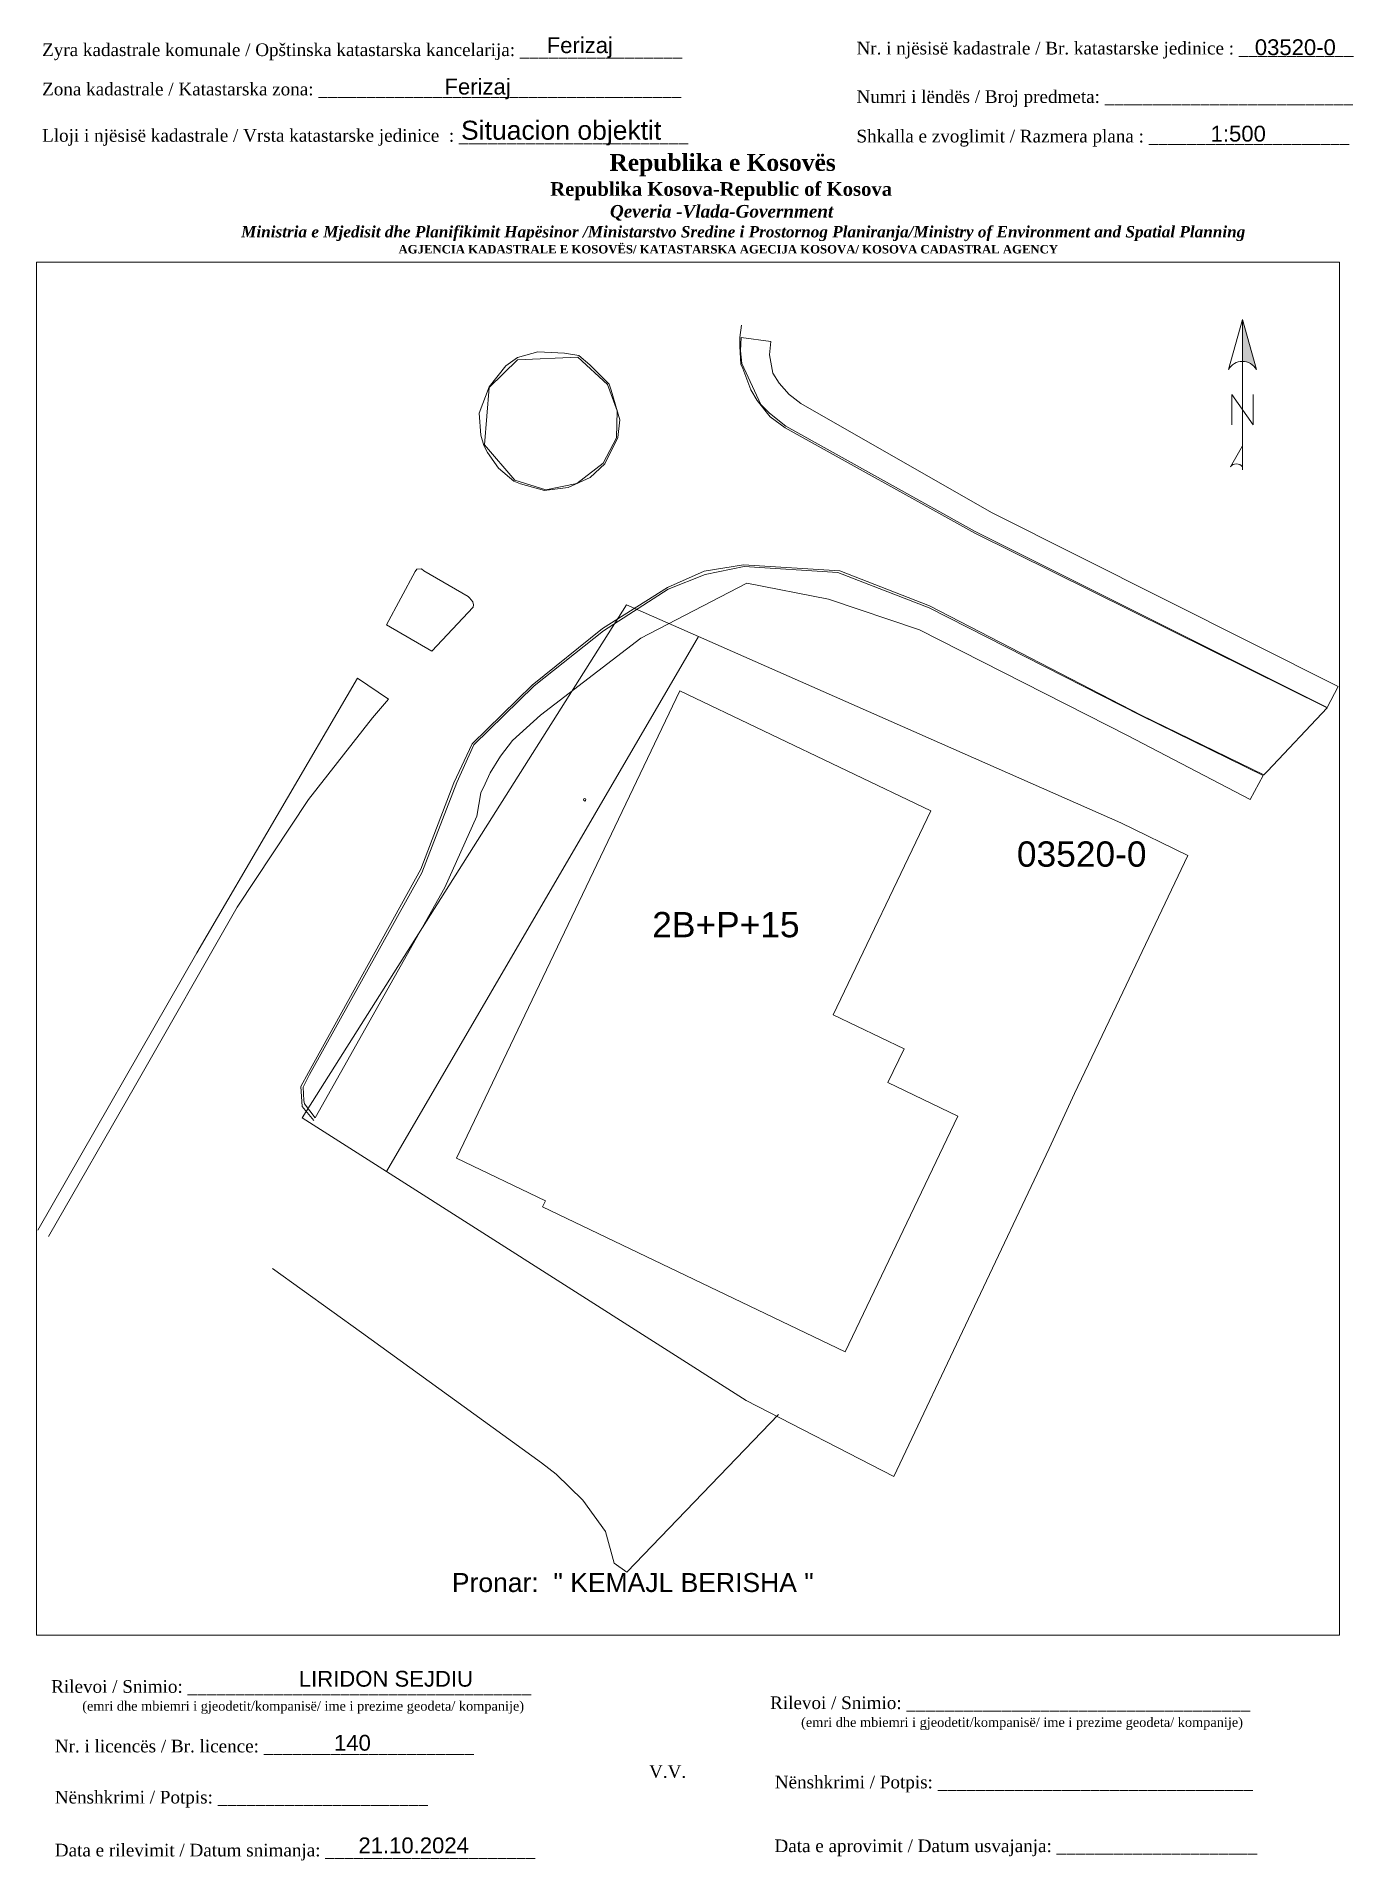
# Paper-space layout 'Urbanizem' of a CAD drawing. Header units: metres, sheet in millimetres. Extents: x 0 to 209, y 2 to 291.
# The model-space entities are those that its viewports show. They can reach past a viewport. Long polylines and large blocks are cut down to what shows.
import ezdxf

# ---------------------------------------------------------------- set-up
doc = ezdxf.new("R2010")
doc.units = ezdxf.units.M
doc.layers.get('0').update_dxf_attribs({"lineweight": 0})
for name, color, linetype, lineweight in [('asfalt', 252, 'Continuous', 0), ('Korniza e jashtme', 7, 'Continuous', 0), ('parcela', 7, 'Continuous', 0), ('perdhesa', 1, 'Continuous', 0), ('Puset fekali', 30, 'Continuous', 0)]:
    doc.layers.add(name, color=color, linetype=linetype, lineweight=lineweight)
doc.layers.add('rrethoj', color=7, linetype='Continuous', lineweight=0, true_color=0x00661a)
doc.layers.add('trotuar', color=7, linetype='Continuous', lineweight=0, true_color=0x6de98a)
doc.styles.get("Standard").update_dxf_attribs({"font": 'arial.ttf'})

# ---------------------------------------------------------------- blocks, each defined once
blk = doc.blocks.new('*U92')
at = {"linetype": 'ByBlock', "lineweight": -2}
blk.add_hatch(color=0, dxfattribs=at).paths.add_polyline_path([(0, 562), (0, 301, -0.269143), (87, 250)])
at = {"color": 0, "linetype": 'ByBlock', "lineweight": -2}
for points in [[(87, 250, 0.580323), (-87, 250), (0, 562), (87, 250), (0, 562), (0, 300)], [(0, -356, 0.5), (-75, -356), (0, -225)]]:
    blk.add_lwpolyline(points, format="xyb", dxfattribs=at)
for points in [[(0, -375), (0, 562)], [(-66, -94), (-66, 94), (66, -94), (66, 94)]]:
    blk.add_lwpolyline(points, dxfattribs=at)

msp = doc.modelspace()

# ---------------------------------------------------------------- linework, layer by layer
at = {"layer": 'asfalt', "elevation": 625.94, "flags": 128}
msp.add_lwpolyline([(7511795.11, 4693276.29), (7511788.24, 4693264.34)], dxfattribs=at)
at = {"layer": 'asfalt'}
for points in [[(7511884.37, 4693300.84, 625.79), (7511884.64, 4693301.12, 625.75), (7511889.37, 4693306.12, 625.87), (7511861.5, 4693319.95, 625.94), (7511846.49, 4693328.27, 625.92), (7511845.32, 4693329.13, 625.95), (7511844.29, 4693330.42, 625.95), (7511843.8, 4693331.27, 625.9), (7511843.16, 4693332.95, 625.91), (7511842.99, 4693333.31, 0), (7511842.92, 4693334.69, 625.94), (7511842.92, 4693335.41, 625.94), (7511843.05, 4693336.38, 625.98)], [(7511827.66, 4693323.35, 626.07), (7511829.34, 4693323.55, 626.05), (7511831.07, 4693324.33, 286.03), (7511832.24, 4693325.42, 0), (7511833.28, 4693327.49, 0), (7511833.43, 4693328.91, 626.03), (7511832.75, 4693331.25, 626.06), (7511832.57, 4693331.73, 0), (7511831.06, 4693333.25, 626.14), (7511830.19, 4693333.99, 0), (7511829.04, 4693334.17, 626.15), (7511826.93, 4693334.28, 626.12), (7511825.32, 4693333.82, 0), (7511824.42, 4693333.18, 626.1), (7511823.1, 4693331.51, 626.09), (7511822.3, 4693329.42, 626.08), (7511822.42, 4693327.7, 626.09), (7511822.66, 4693326.88, 0), (7511822.96, 4693326.31, 626.08), (7511823.83, 4693325.09, 626.09), (7511825.04, 4693324.05, 0), (7511825.56, 4693323.84, 626.08), (7511827.48, 4693323.31, 0), (7511827.66, 4693323.35, 626.07)], [(7511808.79, 4693277.29, 625.85), (7511817.69, 4693293.37, 625.93), (7511820.3, 4693300.2, 625.91), (7511821.74, 4693303.29, 625.89), (7511826.49, 4693307.93, 625.92), (7511832.05, 4693312.39, 625.96), (7511837.2, 4693315.64, 625.92), (7511840.1, 4693316.94, 625.91), (7511843.21, 4693317.43, 625.87), (7511850.82, 4693316.95, 625.83), (7511857.91, 4693314.2, 625.82), (7511874.67, 4693305.54, 625.82), (7511884.37, 4693300.84, 625.79)], [(7511821.83, 4693314.09, 626.05), (7511821.86, 4693314.28, 626.02), (7511821.81, 4693314.51, 626.05), (7511821.53, 4693314.83, 626.04), (7511821.43, 4693314.94, 626.05), (7511817.93, 4693316.97, 626.03), (7511817.74, 4693317.11, 626.03), (7511817.38, 4693317.08, 626.03), (7511817.24, 4693316.92, 626.03), (7511814.96, 4693312.68, 626.03), (7511818.55, 4693310.61, 626.02), (7511821.83, 4693314.09, 626.05)], [(7511787.38, 4693264.84, 625.75), (7511799.98, 4693286.75, 625.94), (7511812.67, 4693308.47, 626.01)], [(7511815.13, 4693306.81, 626.02), (7511812.67, 4693308.47, 626.01)], [(7511815.13, 4693306.81, 626.02), (7511813.86, 4693305.35, 626.04), (7511808.79, 4693298.89, 626.04), (7511803.15, 4693290.37, 625.98), (7511795.11, 4693276.29, 625.87)], [(7511809.21, 4693273.5, 625.83), (7511808.29, 4693274.6, 625.85), (7511808.2, 4693276.19, 625.85), (7511808.79, 4693277.29, 625.85)]]:
    msp.add_polyline3d(points, dxfattribs=at)
at = {"layer": 'parcela', "flags": 128}
for points in [[(7511839.64, 4693311.77), (7511814.97, 4693269.47), (7511808.3, 4693273.71), (7511819.59, 4693291.56), (7511833.95, 4693314.28), (7511839.64, 4693311.77)], [(7511814.97, 4693269.47), (7511839.64, 4693311.77), (7511841.45, 4693310.97), (7511873.05, 4693297.05), (7511878.34, 4693294.45), (7511872.94, 4693283.09), (7511869.39, 4693275.64), (7511867.39, 4693271.28), (7511855.09, 4693245.35), (7511843.41, 4693251.37), (7511814.97, 4693269.47)]]:
    msp.add_lwpolyline(points, dxfattribs=at)
at = {"layer": 'perdhesa', "flags": 128}
msp.add_lwpolyline([(7511838.18, 4693307.47), (7511858.03, 4693297.98), (7511850.31, 4693281.85), (7511855.91, 4693279.18), (7511854.63, 4693276.5), (7511860.17, 4693273.84), (7511851.26, 4693255.21), (7511827.31, 4693266.67), (7511827.55, 4693267.16), (7511820.51, 4693270.53)], close=True, dxfattribs=at)
at = {"layer": 'Puset fekali'}
msp.add_circle((7511830.65, 4693298.86, 622.23), 0.0965, dxfattribs=at)
at = {"layer": 'rrethoj', "elevation": 625.81, "flags": 128}
msp.add_lwpolyline([(7511805.96, 4693261.81), (7511812.98, 4693256.74), (7511827.24, 4693246.43), (7511828.38, 4693245.53), (7511830.5, 4693243.48), (7511832.29, 4693241), (7511832.98, 4693238.51), (7511833.97, 4693237.79), (7511845.98, 4693250.26)], dxfattribs=at)
at = {"layer": 'trotuar'}
for points in [[(7511889.37, 4693306.16, 626.02), (7511890.25, 4693307.81, 626.03), (7511862.81, 4693321.57, 626.11), (7511847.75, 4693330.18, 625.99), (7511847.02, 4693330.74, 626.02), (7511846.81, 4693330.91, 626.07), (7511846.03, 4693331.81, 626.26), (7511845.54, 4693332.58, 626.25), (7511845.26, 4693334.05, 626.11), (7511845.36, 4693335.09, 626.08), (7511843.03, 4693335.42, 626.27), (7511842.97, 4693334.36, 626.22), (7511843.08, 4693333.36, 626.08), (7511844.57, 4693330.12, 626.07), (7511845.27, 4693329.43, 625.98), (7511846.56, 4693328.4, 625.96), (7511861.54, 4693320.08, 626.09), (7511889.37, 4693306.16, 626.02)], [(7511832.12, 4693325.47, 626.13), (7511830.02, 4693323.87, 626.18), (7511827.57, 4693323.37, 626.18), (7511825.11, 4693324.12, 626.22), (7511822.73, 4693326.91, 626.21), (7511823.1, 4693331.45, 626.19), (7511825.34, 4693333.65, 626.2), (7511830.1, 4693333.86, 626.26), (7511832.45, 4693331.7, 626.19), (7511833.22, 4693329.61, 626.13), (7511833.16, 4693327.48, 626.16), (7511832.12, 4693325.47, 626.13)], [(7511809.33, 4693273.71, 625.87), (7511819.58, 4693291.92, 626), (7511822.12, 4693297.57, 625.98), (7511822.44, 4693299.41, 626), (7511822.78, 4693300.12, 625.99), (7511823.18, 4693301, 626), (7511823.98, 4693302.32, 625.99), (7511824.94, 4693303.54, 625.98), (7511827.16, 4693305.54, 626.01), (7511835.09, 4693311.65, 626.05), (7511843.46, 4693315.99, 0), (7511849.93, 4693314.72, 625.93), (7511857.12, 4693312.29, 625.91), (7511873.64, 4693303.91, 625.93), (7511883.29, 4693298.87, 625.87), (7511884.32, 4693300.78, 625.86), (7511874.64, 4693305.52, 625.9), (7511857.88, 4693314.04, 625.88), (7511850.68, 4693316.83, 625.93), (7511843.25, 4693317.3, 625.91), (7511840.17, 4693316.67, 625.95), (7511837.26, 4693315.5, 625.98), (7511832.14, 4693312.22, 626.03), (7511826.66, 4693307.86, 625.92), (7511821.88, 4693303.2, 625.95), (7511820.54, 4693300.22, 625.93), (7511817.77, 4693293.09, 626), (7511808.88, 4693277.15, 625.9), (7511808.39, 4693276.15, 625.87), (7511808.44, 4693275.08, 625.86), (7511808.48, 4693274.83, 625.86), (7511809.33, 4693273.71, 625.87)]]:
    msp.add_polyline3d(points, dxfattribs=at)

# ---------------------------------------------------------------- texts
at = {"layer": 'parcela'}
for s, p in [('03520-0', (7511864.83, 4693293.57)), ('2B+P+15', (7511835.99, 4693287.99))]:
    msp.add_text(s, height=2, dxfattribs=at).set_placement(p)

psp = doc.layouts.new('Urbanizem')

# ---------------------------------------------------------------- block references
at = {"xscale": 0.0254, "yscale": 0.0254, "zscale": 0.0254}
psp.add_blockref('*U92', (191.21, 231.59), dxfattribs=at)

# ---------------------------------------------------------------- texts
for s, height, p in [('03520-0', 2.5, (193.17, 287.65)), ('Ferizaj', 2.5, (64.98, 281.42)), ('1:500', 2.5, (186.18, 273.98)), ('Pronar:  ', 3, (66.15, 44.63)), ('LIRIDON SEJDIU', 2.5, (41.94, 29.66)), ('140', 2.5, (47.51, 19.54)), ('21.10.2024', 2.5, (51.37, 3.32))]:
    psp.add_text(s, height=height).set_placement(p)
at = {"color": 1}
psp.add_text('" KEMAJL BERISHA "', height=3, dxfattribs=at).set_placement((82.22, 44.63))
for s, insert, char_height, width, attachment_point in [('{\\fTimes New Roman|b0|i0|c0|p18;Zyra kadastrale komunale / Opštinska katastarska kancelarija: _________________}', (1.33, 289.5), 2, 100.6873, 1), ('Ferizaj', (86.39, 288.84), 2.5, 9.9735, 5), ('{\\fTimes New Roman|b0|i0|c0|p18;Nr. i njësisë kadastrale / Br. katastarske jedinice : ____________}', (130.16, 289.75), 2, 79.9484, 1), ('{\\fTimes New Roman|b0|i0|c0|p18;Zona kadastrale / Katastarska zona: ______________________________________}', (1.33, 283.28), 2, 100.6873, 1), ('{\\fTimes New Roman|b0|i0|c0|p18;Numri i lëndës / Broj predmeta: __________________________}', (130.16, 282.09), 2, 79.9484, 1), ('Situacion objektit', (83.44, 275.32), 3, 39.1059, 5), ('{\\fTimes New Roman|b0|i0|c0|p18;Lloji i njësisë kadastrale / Vrsta katastarske jedinice  : ________________________}', (1.33, 275.95), 2, 100.6873, 1), ('{\\fTimes New Roman|b0|i0|c0|p18;Shkalla e zvoglimit / Razmera plana : _____________________}', (130.16, 275.84), 2, 79.9484, 1), ('\\pi77.297;{\\fBook Antiqua|b1|i0|c0|p18;\\H1.333x;Republika e Kosovës\\fTimes New Roman|b1|i0|c0|p18;\\P\\pi67.927;\\fBook Antiqua|b1|i0|c0|p18;\\H0.8125x;Republika Kosova-Republic of Kosova\\fTimes New Roman|b1|i0|c0|p18;\\P\\pi77.378;\\fBook Antiqua|b1|i1|c0|p18;\\H0.9233x;Qeveria -Vlada-Government \\P\\pi13.032,l6,t23.033;\\fTimes New Roman|b1|i1|c0|p18;\\H0.9x;Ministria e Mjedisit dhe Planifikimit Hapësinor /Ministarstvo Sredine i Prostornog Planiranja/Ministry of Environment and Spatial Planning\\P\\pi43.931,l0,tz;\\fBook Antiqua|b1|i0|c0|p18;\\H0.7406x;AGJENCIA KADASTRALE E KOSOVËS/ KATASTARSKA AGECIJA KOSOVA/ KOSOVA CADASTRAL AGENCY}', (13.78, 272.01), 2, 191.8237, 1), ('{\\fTimes New Roman|b0|i0|c0|p18;Rilevoi / Snimio: ____________________________________\\P     \\H0.75x;(emri dhe mbiemri i gjeodetit/kompanisë/ ime i prezime geodeta/ kompanije)}', (40.74, 28.03), 2, 74.7958, 5), ('{\\fTimes New Roman|b0|i0|c0|p18;Rilevoi / Snimio: ____________________________________\\P     \\H0.75x;(emri dhe mbiemri i gjeodetit/kompanisë/ ime i prezime geodeta/ kompanije)}', (154.46, 25.46), 2, 74.7958, 5), ('{\\fTimes New Roman|b0|i0|c0|p18;Nr. i licencës / Br. licence: ______________________\\P                                }', (3.34, 21.27), 2, 83.344, 1), ('{\\fTimes New Roman|b0|i0|c0|p18;V.V.                                 }', (100.28, 16.22), 2, 5.7076, 5), ('{\\fTimes New Roman|b0|i0|c0|p18; Nënshkrimi / Potpis: _________________________________}', (116.48, 15.58), 2, 83.344, 1), ('{\\fTimes New Roman|b0|i0|c0|p18;Nënshkrimi / Potpis: ______________________\\P                                 }', (3.34, 13.19), 2, 83.344, 1), ('{\\fTimes New Roman|b0|i0|c0|p18;Data e rilevimit / Datum snimanja: ______________________\\P                                 }', (3.34, 4.82), 2, 83.344, 1), ('{\\fTimes New Roman|b0|i0|c0|p18; Data e aprovimit / Datum usvajanja: _____________________}', (116.43, 5.5), 2, 83.344, 1)]:
    psp.add_mtext(s, dxfattribs=dict(insert=insert, char_height=char_height, width=width, attachment_point=attachment_point))

# ---------------------------------------------------------------- viewports
at = {"layer": 'Korniza e jashtme', "view_target_point": (7499131.1, 4689980.52), "view_twist_angle": 360}
psp.add_viewport(center=(103.51, 146.36), size=(206.14, 217.061), view_center_point=(12707.72, 3306.57), view_height=108.53, dxfattribs=at)

doc.saveas('drawing.dxf')
